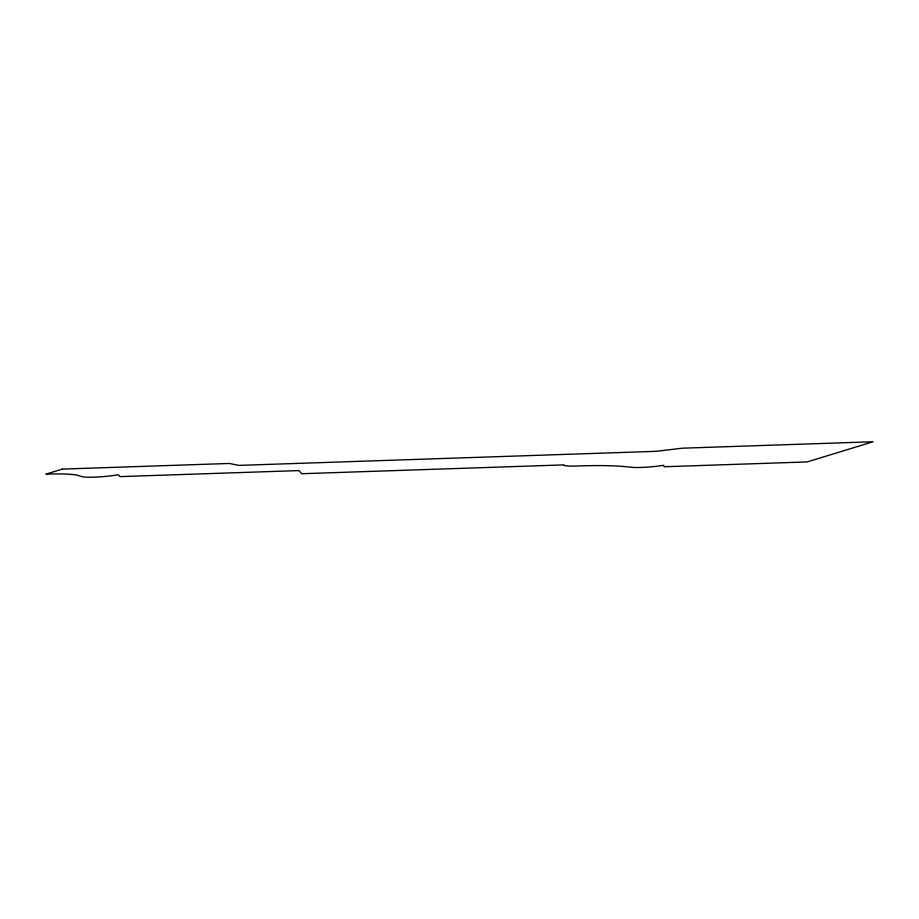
<?xml version="1.0" encoding="UTF-8"?>
<svg xmlns="http://www.w3.org/2000/svg" width="919" height="919" viewBox="0 0 919 919"><rect width="100%" height="100%" fill="white"/><g stroke="black" fill="none" stroke-linecap="round" stroke-linejoin="round"><path stroke-width="1.38" d="M62.412 469.092L45.95 474.135A59.482 6.111 -4.7 0 1 78.035 475.445L82.296 476.697A21.516 2.217 -4.7 0 0 118.229 474.732L120.044 476.616L298.859 470.585L301.88 473.722L564.14 464.888A20.356 2.091 -4.7 0 0 576.087 466.036A103.836 10.672 -4.7 0 1 624.782 466.611L631.686 467.311A20.976 2.16 -4.7 0 0 663.679 465.267L664.15 466.749L807.204 461.924L873.05 441.763L682.312 448.196L656.2 451.321L238.963 465.382L229.302 463.463L62.412 469.092"/></g></svg>
